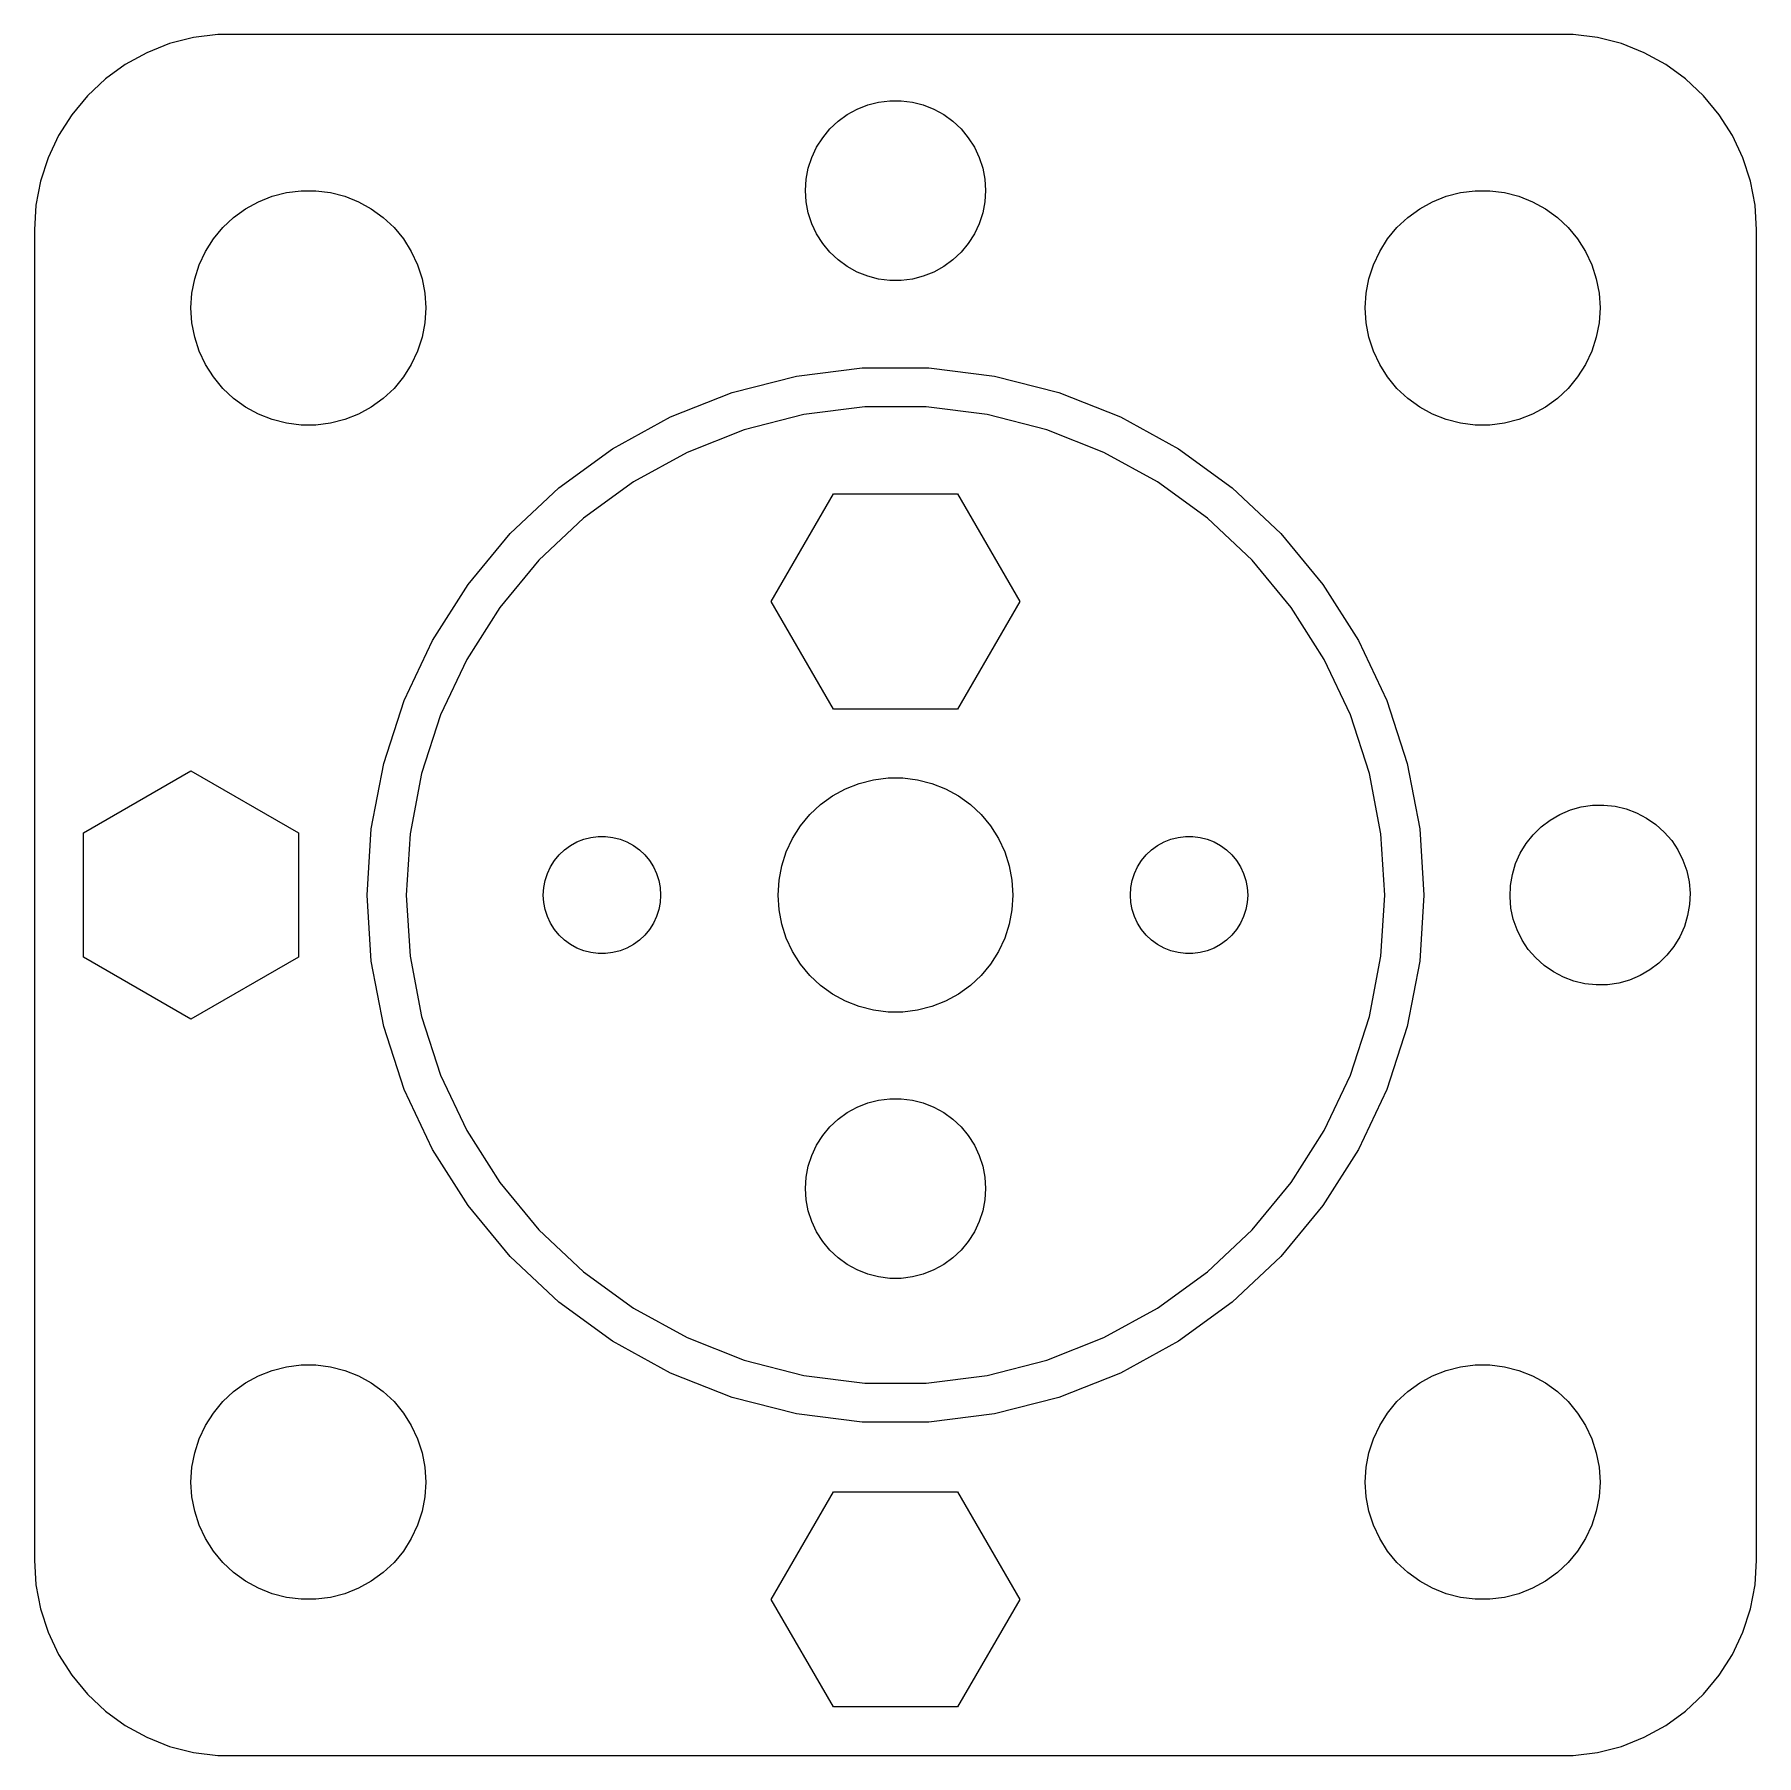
# Model space of a CAD drawing. Header units: metres. Extents: x -22 to 22, y -22 to 238.
# Drawn here: x -22 to 22, y -21.99 to 21.99 of the extents above; entities that cross this region are included whole.
import ezdxf

# ---------------------------------------------------------------- set-up
doc = ezdxf.new("R2010")
doc.units = ezdxf.units.M

msp = doc.modelspace()

# ---------------------------------------------------------------- linework, layer by layer
for p, q in [((-18.5451, 21.7553), (-19.1289, 21.5241)), ((-17.9369, 21.9114), (-18.5451, 21.7553)), ((-17.3139, 21.9901), (-17.9369, 21.9114)), ((17.3139, 21.9901), (-17.3139, 21.9901)), ((17.9369, 21.9114), (17.3139, 21.9901)), ((18.5451, 21.7553), (17.9369, 21.9114)), ((19.1289, 21.5241), (18.5451, 21.7553)), ((-19.6791, 21.2216), (-20.1871, 20.8526)), ((-19.1289, 21.5241), (-19.6791, 21.2216)), ((19.6791, 21.2216), (19.1289, 21.5241)), ((20.1871, 20.8526), (19.6791, 21.2216)), ((-20.1871, 20.8526), (-20.6448, 20.4227)), ((20.6448, 20.4227), (20.1871, 20.8526)), ((-20.6448, 20.4227), (-21.0451, 19.9389)), ((-0.710724, 20.1874), (-0.430969, 20.2592)), ((-0.430969, 20.2592), (-0.144409, 20.2955)), ((-0.144409, 20.2955), (0.144409, 20.2955)), ((0.144409, 20.2955), (0.430969, 20.2592)), ((0.430969, 20.2592), (0.710724, 20.1874)), ((21.0451, 19.9389), (20.6448, 20.4227)), ((-21.0451, 19.9389), (-21.3815, 19.4088)), ((-1.46606, 19.7722), (-1.23239, 19.9419)), ((-1.23239, 19.9419), (-0.979279, 20.0811)), ((-0.979279, 20.0811), (-0.710724, 20.1874)), ((0.710724, 20.1874), (0.979279, 20.0811)), ((0.979279, 20.0811), (1.23239, 19.9419)), ((1.23239, 19.9419), (1.46606, 19.7722)), ((21.3815, 19.4088), (21.0451, 19.9389)), ((-21.3815, 19.4088), (-21.6489, 18.8406)), ((-1.86073, 19.3519), (-1.67662, 19.5744)), ((-1.67662, 19.5744), (-1.46606, 19.7722)), ((1.46606, 19.7722), (1.67662, 19.5744)), ((1.67662, 19.5744), (1.86073, 19.3519)), ((21.6489, 18.8406), (21.3815, 19.4088)), ((-2.13847, 18.8467), (-2.0155, 19.108)), ((-2.0155, 19.108), (-1.86073, 19.3519)), ((1.86073, 19.3519), (2.0155, 19.108)), ((2.0155, 19.108), (2.13847, 18.8467)), ((-21.6489, 18.8406), (-21.8429, 18.2434)), ((-2.28186, 18.2883), (-2.22774, 18.572)), ((-2.22774, 18.572), (-2.13847, 18.8467)), ((2.13847, 18.8467), (2.22774, 18.572)), ((2.22774, 18.572), (2.28186, 18.2883)), ((21.8429, 18.2434), (21.6489, 18.8406)), ((-21.8429, 18.2434), (-21.9606, 17.6267)), ((-2.29999, 18), (-2.28186, 18.2883)), ((2.28186, 18.2883), (2.29999, 18)), ((21.9606, 17.6267), (21.8429, 18.2434)), ((-21.9606, 17.6267), (-22, 17)), ((-16.6075, 17.533), (-16.2773, 17.7145)), ((-16.2773, 17.7145), (-15.927, 17.8532)), ((-15.927, 17.8532), (-15.5621, 17.9469)), ((-15.5621, 17.9469), (-15.1884, 17.9941)), ((-15.1884, 17.9941), (-14.8116, 17.9941)), ((-14.8116, 17.9941), (-14.4379, 17.9469)), ((-14.4379, 17.9469), (-14.0729, 17.8532)), ((-14.0729, 17.8532), (-13.7227, 17.7145)), ((-13.7227, 17.7145), (-13.3925, 17.533)), ((-2.28186, 17.7117), (-2.29999, 18)), ((-2.22774, 17.428), (-2.28186, 17.7117)), ((2.28186, 17.7117), (2.22774, 17.428)), ((2.29999, 18), (2.28186, 17.7117)), ((13.3925, 17.533), (13.7227, 17.7145)), ((13.7227, 17.7145), (14.0729, 17.8532)), ((14.0729, 17.8532), (14.4379, 17.9469)), ((14.4379, 17.9469), (14.8116, 17.9941)), ((14.8116, 17.9941), (15.1884, 17.9941)), ((15.1884, 17.9941), (15.5621, 17.9469)), ((15.5621, 17.9469), (15.927, 17.8532)), ((15.927, 17.8532), (16.2773, 17.7145)), ((16.2773, 17.7145), (16.6075, 17.533)), ((22, 17), (21.9606, 17.6267)), ((-17.1869, 17.0536), (-16.9123, 17.3115)), ((-16.9123, 17.3115), (-16.6075, 17.533)), ((-13.3925, 17.533), (-13.0877, 17.3115)), ((-13.0877, 17.3115), (-12.8131, 17.0536)), ((-2.13847, 17.1533), (-2.22774, 17.428)), ((2.22774, 17.428), (2.13847, 17.1533)), ((12.8131, 17.0536), (13.0877, 17.3115)), ((13.0877, 17.3115), (13.3925, 17.533)), ((16.6075, 17.533), (16.9123, 17.3115)), ((16.9123, 17.3115), (17.1869, 17.0536)), ((-22, 17), (-22, -17)), ((-17.6289, 16.4453), (-17.427, 16.7634)), ((-17.427, 16.7634), (-17.1869, 17.0536)), ((-12.8131, 17.0536), (-12.5729, 16.7634)), ((-12.5729, 16.7634), (-12.3711, 16.4453)), ((-2.0155, 16.892), (-2.13847, 17.1533)), ((-1.86073, 16.6481), (-2.0155, 16.892)), ((2.0155, 16.892), (1.86073, 16.6481)), ((2.13847, 17.1533), (2.0155, 16.892)), ((12.3711, 16.4453), (12.5729, 16.7634)), ((12.5729, 16.7634), (12.8131, 17.0536)), ((17.1869, 17.0536), (17.427, 16.7634)), ((17.427, 16.7634), (17.6289, 16.4453)), ((22, -17), (22, 17)), ((-17.7893, 16.1044), (-17.6289, 16.4453)), ((-12.3711, 16.4453), (-12.2107, 16.1044)), ((-1.67662, 16.4255), (-1.86073, 16.6481)), ((-1.46606, 16.2278), (-1.67662, 16.4255)), ((1.67662, 16.4255), (1.46606, 16.2278)), ((1.86073, 16.6481), (1.67662, 16.4255)), ((12.2107, 16.1044), (12.3711, 16.4453)), ((17.6289, 16.4453), (17.7893, 16.1044)), ((-17.9057, 15.7461), (-17.7893, 16.1044)), ((-12.2107, 16.1044), (-12.0942, 15.7461)), ((-1.23239, 16.058), (-1.46606, 16.2278)), ((-0.979279, 15.9189), (-1.23239, 16.058)), ((-0.710724, 15.8126), (-0.979279, 15.9189)), ((0.979279, 15.9189), (0.710724, 15.8126)), ((1.23239, 16.058), (0.979279, 15.9189)), ((1.46606, 16.2278), (1.23239, 16.058)), ((12.0942, 15.7461), (12.2107, 16.1044)), ((17.7893, 16.1044), (17.9057, 15.7461)), ((-17.9763, 15.376), (-17.9057, 15.7461)), ((-12.0942, 15.7461), (-12.0237, 15.376)), ((-0.430969, 15.7407), (-0.710724, 15.8126)), ((-0.144409, 15.7045), (-0.430969, 15.7407)), ((0.144409, 15.7045), (-0.144409, 15.7045)), ((0.430969, 15.7407), (0.144409, 15.7045)), ((0.710724, 15.8126), (0.430969, 15.7407)), ((12.0237, 15.376), (12.0942, 15.7461)), ((17.9057, 15.7461), (17.9763, 15.376)), ((-18, 15), (-17.9763, 15.376)), ((-17.9763, 14.624), (-18, 15)), ((-12.0237, 15.376), (-12, 15)), ((-12, 15), (-12.0237, 14.624)), ((12, 15), (12.0237, 15.376)), ((12.0237, 14.624), (12, 15)), ((17.9763, 15.376), (18, 15)), ((18, 15), (17.9763, 14.624)), ((-17.9057, 14.2539), (-17.9763, 14.624)), ((-12.0237, 14.624), (-12.0942, 14.2539)), ((12.0942, 14.2539), (12.0237, 14.624)), ((17.9763, 14.624), (17.9057, 14.2539)), ((-17.7893, 13.8956), (-17.9057, 14.2539)), ((-12.0942, 14.2539), (-12.2107, 13.8956)), ((12.2107, 13.8956), (12.0942, 14.2539)), ((17.9057, 14.2539), (17.7893, 13.8956)), ((-17.6289, 13.5547), (-17.7893, 13.8956)), ((-12.2107, 13.8956), (-12.3711, 13.5547)), ((12.3711, 13.5547), (12.2107, 13.8956)), ((17.7893, 13.8956), (17.6289, 13.5547)), ((-17.427, 13.2366), (-17.6289, 13.5547)), ((-17.1869, 12.9464), (-17.427, 13.2366)), ((-12.5729, 13.2366), (-12.8131, 12.9464)), ((-12.3711, 13.5547), (-12.5729, 13.2366)), ((-4.17172, 12.8392), (-2.52963, 13.2609)), ((-2.52963, 13.2609), (-0.847672, 13.4734)), ((-0.847672, 13.4734), (0.847672, 13.4734)), ((0.847672, 13.4734), (2.52963, 13.2609)), ((2.52963, 13.2609), (4.17172, 12.8392)), ((12.5729, 13.2366), (12.3711, 13.5547)), ((12.8131, 12.9464), (12.5729, 13.2366)), ((17.427, 13.2366), (17.1869, 12.9464)), ((17.6289, 13.5547), (17.427, 13.2366)), ((-16.9123, 12.6884), (-17.1869, 12.9464)), ((-12.8131, 12.9464), (-13.0877, 12.6884)), ((-5.74802, 12.2152), (-4.17172, 12.8392)), ((4.17172, 12.8392), (5.74802, 12.2152)), ((13.0877, 12.6884), (12.8131, 12.9464)), ((17.1869, 12.9464), (16.9123, 12.6884)), ((-16.6075, 12.467), (-16.9123, 12.6884)), ((-16.2773, 12.2855), (-16.6075, 12.467)), ((-13.3925, 12.467), (-13.7227, 12.2855)), ((-13.0877, 12.6884), (-13.3925, 12.467)), ((-0.784866, 12.4753), (-2.34225, 12.2786)), ((0.784866, 12.4753), (-0.784866, 12.4753)), ((2.34225, 12.2786), (0.784866, 12.4753)), ((13.3925, 12.467), (13.0877, 12.6884)), ((13.7227, 12.2855), (13.3925, 12.467)), ((16.6075, 12.467), (16.2773, 12.2855)), ((16.9123, 12.6884), (16.6075, 12.467)), ((-15.927, 12.1468), (-16.2773, 12.2855)), ((-15.5621, 12.0531), (-15.927, 12.1468)), ((-15.1884, 12.0059), (-15.5621, 12.0531)), ((-14.8116, 12.0059), (-15.1884, 12.0059)), ((-14.4379, 12.0531), (-14.8116, 12.0059)), ((-14.0729, 12.1468), (-14.4379, 12.0531)), ((-13.7227, 12.2855), (-14.0729, 12.1468)), ((-7.23366, 11.3984), (-5.74802, 12.2152)), ((-3.8627, 11.8882), (-5.32224, 11.3103)), ((-2.34225, 12.2786), (-3.8627, 11.8882)), ((3.8627, 11.8882), (2.34225, 12.2786)), ((5.32224, 11.3103), (3.8627, 11.8882)), ((5.74802, 12.2152), (7.23366, 11.3984)), ((14.0729, 12.1468), (13.7227, 12.2855)), ((14.4379, 12.0531), (14.0729, 12.1468)), ((14.8116, 12.0059), (14.4379, 12.0531)), ((15.1884, 12.0059), (14.8116, 12.0059)), ((15.5621, 12.0531), (15.1884, 12.0059)), ((15.927, 12.1468), (15.5621, 12.0531)), ((16.2773, 12.2855), (15.927, 12.1468)), ((-8.60521, 10.4019), (-7.23366, 11.3984)), ((-5.32224, 11.3103), (-6.69783, 10.5541)), ((6.69783, 10.5541), (5.32224, 11.3103)), ((7.23366, 11.3984), (8.60521, 10.4019)), ((-9.84106, 9.24138), (-8.60521, 10.4019)), ((-6.69783, 10.5541), (-7.96779, 9.63141)), ((-3.17349, 7.5), (-1.58675, 10.2483)), ((-1.58675, 10.2483), (1.58675, 10.2483)), ((1.58675, 10.2483), (3.17349, 7.5)), ((7.96779, 9.63141), (6.69783, 10.5541)), ((8.60521, 10.4019), (9.84106, 9.24138)), ((-10.9217, 7.93509), (-9.84106, 9.24138)), ((-7.96779, 9.63141), (-9.11211, 8.55682)), ((9.11211, 8.55682), (7.96779, 9.63141)), ((9.84106, 9.24138), (10.9217, 7.93509)), ((-9.11211, 8.55682), (-10.1127, 7.34731)), ((10.1127, 7.34731), (9.11211, 8.55682)), ((-11.8301, 6.50366), (-10.9217, 7.93509)), ((10.9217, 7.93509), (11.8301, 6.50366)), ((-1.58675, 4.75168), (-3.17349, 7.5)), ((3.17349, 7.5), (1.58675, 4.75168)), ((-10.1127, 7.34731), (-10.9538, 6.02191)), ((10.9538, 6.02191), (10.1127, 7.34731)), ((-12.552, 4.96968), (-11.8301, 6.50366)), ((11.8301, 6.50366), (12.552, 4.96968)), ((-10.9538, 6.02191), (-11.6222, 4.60155)), ((11.6222, 4.60155), (10.9538, 6.02191)), ((-13.0759, 3.3573), (-12.552, 4.96968)), ((12.552, 4.96968), (13.0759, 3.3573)), ((-11.6222, 4.60155), (-12.1073, 3.10861)), ((1.58675, 4.75168), (-1.58675, 4.75168)), ((12.1073, 3.10861), (11.6222, 4.60155)), ((-20.7483, 1.58673), (-18, 3.17348)), ((-18, 3.17348), (-15.2517, 1.58675)), ((-13.3935, 1.69199), (-13.0759, 3.3573)), ((-12.1073, 3.10861), (-12.4014, 1.56665)), ((12.4014, 1.56665), (12.1073, 3.10861)), ((13.0759, 3.3573), (13.3935, 1.69199)), ((-1.60747, 2.53297), (-1.27733, 2.71448)), ((-1.27733, 2.71448), (-0.927048, 2.85316)), ((-0.927048, 2.85316), (-0.562134, 2.94685)), ((-0.562134, 2.94685), (-0.18837, 2.99408)), ((-0.18837, 2.99408), (0.18837, 2.99408)), ((0.18837, 2.99408), (0.562134, 2.94685)), ((0.562134, 2.94685), (0.927048, 2.85316)), ((0.927048, 2.85316), (1.27733, 2.71448)), ((1.27733, 2.71448), (1.60747, 2.53297)), ((-2.1869, 2.05363), (-1.91226, 2.31154)), ((-1.91226, 2.31154), (-1.60747, 2.53297)), ((1.60747, 2.53297), (1.91226, 2.31154)), ((1.91226, 2.31154), (2.1869, 2.05363)), ((17.2436, 2.17206), (17.5218, 2.24973)), ((17.5218, 2.24973), (17.8075, 2.29193)), ((17.8075, 2.29193), (18.0963, 2.29797)), ((18.0963, 2.29797), (18.3836, 2.26778)), ((18.3836, 2.26778), (18.6648, 2.20183)), ((18.6648, 2.20183), (18.9355, 2.10115)), ((-2.62891, 1.44525), (-2.42705, 1.76335)), ((-2.42705, 1.76335), (-2.1869, 2.05363)), ((2.1869, 2.05363), (2.42705, 1.76335)), ((2.42705, 1.76335), (2.62891, 1.44525)), ((16.4971, 1.74107), (16.7272, 1.91571)), ((16.7272, 1.91571), (16.9773, 2.06013)), ((16.9773, 2.06013), (17.2436, 2.17206)), ((18.9355, 2.10115), (19.1915, 1.96733)), ((19.1915, 1.96733), (19.4286, 1.80249)), ((19.4286, 1.80249), (19.6433, 1.60922)), ((-20.7483, -1.58675), (-20.7483, 1.58673)), ((-15.2517, 1.58675), (-15.2517, -1.58673)), ((-13.5, 0), (-13.3935, 1.69199)), ((-12.4014, 1.56665), (-12.5, 0)), ((-8.30373, 1.26648), (-8.13866, 1.35724)), ((-8.13866, 1.35724), (-7.96352, 1.42657)), ((-7.96352, 1.42657), (-7.78107, 1.47342)), ((-7.78107, 1.47342), (-7.59418, 1.49704)), ((-7.59418, 1.49704), (-7.40581, 1.49704)), ((-7.40581, 1.49704), (-7.21892, 1.47342)), ((-7.21892, 1.47342), (-7.03647, 1.42657)), ((-7.03647, 1.42657), (-6.86133, 1.35724)), ((-6.86133, 1.35724), (-6.69626, 1.26648)), ((-2.78932, 1.10437), (-2.62891, 1.44525)), ((2.62891, 1.44525), (2.78932, 1.10437)), ((6.69626, 1.26648), (6.86133, 1.35724)), ((6.86133, 1.35724), (7.03647, 1.42657)), ((7.03647, 1.42657), (7.21892, 1.47342)), ((7.21892, 1.47342), (7.40581, 1.49704)), ((7.40581, 1.49704), (7.59418, 1.49704)), ((7.59418, 1.49704), (7.78107, 1.47342)), ((7.78107, 1.47342), (7.96352, 1.42657)), ((7.96352, 1.42657), (8.13866, 1.35724)), ((8.13866, 1.35724), (8.30373, 1.26648)), ((12.5, 0), (12.4014, 1.56665)), ((13.3935, 1.69199), (13.5, 0)), ((16.1113, 1.31264), (16.2908, 1.53899)), ((16.2908, 1.53899), (16.4971, 1.74107)), ((19.6433, 1.60922), (19.832, 1.39056)), ((19.832, 1.39056), (19.9919, 1.14999)), ((-8.81445, 0.722626), (-8.71352, 0.881668)), ((-8.71352, 0.881668), (-8.59344, 1.02681)), ((-8.59344, 1.02681), (-8.45613, 1.15576)), ((-8.45613, 1.15576), (-8.30373, 1.26648)), ((-6.69626, 1.26648), (-6.54385, 1.15576)), ((-6.54385, 1.15576), (-6.40654, 1.02681)), ((-6.40654, 1.02681), (-6.28647, 0.881668)), ((-6.28647, 0.881668), (-6.18553, 0.722626)), ((-2.90575, 0.746063), (-2.78932, 1.10437)), ((2.78932, 1.10437), (2.90575, 0.746063)), ((6.18553, 0.722626), (6.28647, 0.881668)), ((6.28647, 0.881668), (6.40654, 1.02681)), ((6.40654, 1.02681), (6.54385, 1.15576)), ((6.54385, 1.15576), (6.69626, 1.26648)), ((8.30373, 1.26648), (8.45613, 1.15576)), ((8.45613, 1.15576), (8.59344, 1.02681)), ((8.59344, 1.02681), (8.71352, 0.881668)), ((8.71352, 0.881668), (8.81445, 0.722626)), ((15.8442, 0.801712), (15.9617, 1.06557)), ((15.9617, 1.06557), (16.1113, 1.31264)), ((19.9919, 1.14999), (20.1203, 0.891281)), ((20.1203, 0.891281), (20.2153, 0.618515)), ((-8.95287, 0.373032), (-8.89465, 0.552185)), ((-8.89465, 0.552185), (-8.81445, 0.722626)), ((-6.18553, 0.722626), (-6.10533, 0.552185)), ((-6.10533, 0.552185), (-6.04712, 0.373032)), ((-2.97633, 0.375992), (-2.90575, 0.746063)), ((2.90575, 0.746063), (2.97633, 0.375992)), ((6.04712, 0.373032), (6.10533, 0.552185)), ((6.10533, 0.552185), (6.18553, 0.722626)), ((8.81445, 0.722626), (8.89465, 0.552185)), ((8.89465, 0.552185), (8.95287, 0.373032)), ((15.7126, 0.240402), (15.7608, 0.525192)), ((15.7608, 0.525192), (15.8442, 0.801712)), ((20.2153, 0.618515), (20.2753, 0.335983)), ((-13.3935, -1.69199), (-13.5, 0)), ((-12.5, 0), (-12.4014, -1.56665)), ((-9, 0), (-8.98816, 0.187988)), ((-8.98816, -0.187988), (-9, 0)), ((-8.98816, 0.187988), (-8.95287, 0.373032)), ((-6.04712, 0.373032), (-6.01183, 0.187988)), ((-6.01183, 0.187988), (-6, 0)), ((-6, 0), (-6.01183, -0.187988)), ((-3, 0), (-2.97633, 0.375992)), ((-2.97633, -0.375992), (-3, 0)), ((2.97633, 0.375992), (3, 0)), ((3, 0), (2.97633, -0.375992)), ((6, 0), (6.01183, 0.187988)), ((6.01183, -0.187988), (6, 0)), ((6.01183, 0.187988), (6.04712, 0.373032)), ((8.95287, 0.373032), (8.98816, 0.187988)), ((8.98816, 0.187988), (9, 0)), ((9, 0), (8.98816, -0.187988)), ((12.4014, -1.56665), (12.5, 0)), ((13.5, 0), (13.3935, -1.69199)), ((15.7005, -0.048157), (15.7126, 0.240402)), ((20.2753, 0.335983), (20.2995, 0.048157)), ((20.2995, 0.048157), (20.2874, -0.240402)), ((-8.95287, -0.373032), (-8.98816, -0.187988)), ((-8.89465, -0.552185), (-8.95287, -0.373032)), ((-6.04712, -0.373032), (-6.10533, -0.552185)), ((-6.01183, -0.187988), (-6.04712, -0.373032)), ((-2.90575, -0.746063), (-2.97633, -0.375992)), ((2.97633, -0.375992), (2.90575, -0.746063)), ((6.04712, -0.373032), (6.01183, -0.187988)), ((6.10533, -0.552185), (6.04712, -0.373032)), ((8.95287, -0.373032), (8.89465, -0.552185)), ((8.98816, -0.187988), (8.95287, -0.373032)), ((15.7247, -0.335983), (15.7005, -0.048157)), ((15.7847, -0.618515), (15.7247, -0.335983)), ((20.2874, -0.240402), (20.2392, -0.525192)), ((-8.81445, -0.722626), (-8.89465, -0.552185)), ((-8.71352, -0.881668), (-8.81445, -0.722626)), ((-6.18553, -0.722626), (-6.28647, -0.881668)), ((-6.10533, -0.552185), (-6.18553, -0.722626)), ((-2.78932, -1.10437), (-2.90575, -0.746063)), ((2.90575, -0.746063), (2.78932, -1.10437)), ((6.18553, -0.722626), (6.10533, -0.552185)), ((6.28647, -0.881668), (6.18553, -0.722626)), ((8.81445, -0.722626), (8.71352, -0.881668)), ((8.89465, -0.552185), (8.81445, -0.722626)), ((15.8797, -0.891281), (15.7847, -0.618515)), ((20.1557, -0.801712), (20.0383, -1.06557)), ((20.2392, -0.525192), (20.1557, -0.801712)), ((-8.59344, -1.02681), (-8.71352, -0.881668)), ((-8.45613, -1.15576), (-8.59344, -1.02681)), ((-8.30373, -1.26648), (-8.45613, -1.15576)), ((-8.13866, -1.35724), (-8.30373, -1.26648)), ((-6.69626, -1.26648), (-6.86133, -1.35724)), ((-6.54385, -1.15576), (-6.69626, -1.26648)), ((-6.40654, -1.02681), (-6.54385, -1.15576)), ((-6.28647, -0.881668), (-6.40654, -1.02681)), ((-2.62891, -1.44525), (-2.78932, -1.10437)), ((2.78932, -1.10437), (2.62891, -1.44525)), ((6.40654, -1.02681), (6.28647, -0.881668)), ((6.54385, -1.15576), (6.40654, -1.02681)), ((6.69626, -1.26648), (6.54385, -1.15576)), ((6.86133, -1.35724), (6.69626, -1.26648)), ((8.30373, -1.26648), (8.13866, -1.35724)), ((8.45613, -1.15576), (8.30373, -1.26648)), ((8.59344, -1.02681), (8.45613, -1.15576)), ((8.71352, -0.881668), (8.59344, -1.02681)), ((16.0081, -1.14999), (15.8797, -0.891281)), ((16.168, -1.39056), (16.0081, -1.14999)), ((19.8886, -1.31264), (19.7092, -1.53899)), ((20.0383, -1.06557), (19.8886, -1.31264)), ((-18, -3.17348), (-20.7483, -1.58675)), ((-15.2517, -1.58673), (-18, -3.17348)), ((-13.0759, -3.3573), (-13.3935, -1.69199)), ((-12.4014, -1.56665), (-12.1073, -3.10861)), ((-7.96352, -1.42657), (-8.13866, -1.35724)), ((-7.78107, -1.47342), (-7.96352, -1.42657)), ((-7.59418, -1.49704), (-7.78107, -1.47342)), ((-7.40581, -1.49704), (-7.59418, -1.49704)), ((-7.21892, -1.47342), (-7.40581, -1.49704)), ((-7.03647, -1.42657), (-7.21892, -1.47342)), ((-6.86133, -1.35724), (-7.03647, -1.42657)), ((-2.42705, -1.76335), (-2.62891, -1.44525)), ((2.62891, -1.44525), (2.42705, -1.76335)), ((7.03647, -1.42657), (6.86133, -1.35724)), ((7.21892, -1.47342), (7.03647, -1.42657)), ((7.40581, -1.49704), (7.21892, -1.47342)), ((7.59418, -1.49704), (7.40581, -1.49704)), ((7.78107, -1.47342), (7.59418, -1.49704)), ((7.96352, -1.42657), (7.78107, -1.47342)), ((8.13866, -1.35724), (7.96352, -1.42657)), ((12.1073, -3.10861), (12.4014, -1.56665)), ((13.3935, -1.69199), (13.0759, -3.3573)), ((16.3567, -1.60922), (16.168, -1.39056)), ((16.5714, -1.80249), (16.3567, -1.60922)), ((19.5029, -1.74107), (19.2728, -1.91571)), ((19.7092, -1.53899), (19.5029, -1.74107)), ((-2.1869, -2.05363), (-2.42705, -1.76335)), ((-1.91226, -2.31154), (-2.1869, -2.05363)), ((2.1869, -2.05363), (1.91226, -2.31154)), ((2.42705, -1.76335), (2.1869, -2.05363)), ((16.8085, -1.96733), (16.5714, -1.80249)), ((17.0645, -2.10115), (16.8085, -1.96733)), ((17.3352, -2.20183), (17.0645, -2.10115)), ((18.7564, -2.17206), (18.4782, -2.24973)), ((19.0227, -2.06013), (18.7564, -2.17206)), ((19.2728, -1.91571), (19.0227, -2.06013)), ((-1.60747, -2.53297), (-1.91226, -2.31154)), ((-1.27733, -2.71448), (-1.60747, -2.53297)), ((1.60747, -2.53297), (1.27733, -2.71448)), ((1.91226, -2.31154), (1.60747, -2.53297)), ((17.6164, -2.26778), (17.3352, -2.20183)), ((17.9037, -2.29797), (17.6164, -2.26778)), ((18.1925, -2.29193), (17.9037, -2.29797)), ((18.4782, -2.24973), (18.1925, -2.29193)), ((-0.927048, -2.85316), (-1.27733, -2.71448)), ((-0.562134, -2.94685), (-0.927048, -2.85316)), ((-0.18837, -2.99408), (-0.562134, -2.94685)), ((0.18837, -2.99408), (-0.18837, -2.99408)), ((0.562134, -2.94685), (0.18837, -2.99408)), ((0.927048, -2.85316), (0.562134, -2.94685)), ((1.27733, -2.71448), (0.927048, -2.85316)), ((-12.552, -4.96968), (-13.0759, -3.3573)), ((-12.1073, -3.10861), (-11.6222, -4.60155)), ((11.6222, -4.60155), (12.1073, -3.10861)), ((13.0759, -3.3573), (12.552, -4.96968)), ((-11.6222, -4.60155), (-10.9538, -6.02191)), ((10.9538, -6.02191), (11.6222, -4.60155)), ((-11.8301, -6.50366), (-12.552, -4.96968)), ((-0.710724, -5.31256), (-0.430969, -5.24074)), ((-0.430969, -5.24074), (-0.144409, -5.20453)), ((-0.144409, -5.20453), (0.144409, -5.20453)), ((0.144409, -5.20453), (0.430969, -5.24074)), ((0.430969, -5.24074), (0.710724, -5.31256)), ((12.552, -4.96968), (11.8301, -6.50366)), ((-1.46606, -5.72781), (-1.23239, -5.55804)), ((-1.23239, -5.55804), (-0.979279, -5.41888)), ((-0.979279, -5.41888), (-0.710724, -5.31256)), ((0.710724, -5.31256), (0.979279, -5.41888)), ((0.979279, -5.41888), (1.23239, -5.55804)), ((1.23239, -5.55804), (1.46606, -5.72781)), ((-10.9538, -6.02191), (-10.1127, -7.34731)), ((-2.0155, -6.39195), (-1.86073, -6.14809)), ((-1.86073, -6.14809), (-1.67662, -5.92554)), ((-1.67662, -5.92554), (-1.46606, -5.72781)), ((1.46606, -5.72781), (1.67662, -5.92554)), ((1.67662, -5.92554), (1.86073, -6.14809)), ((1.86073, -6.14809), (2.0155, -6.39195)), ((10.1127, -7.34731), (10.9538, -6.02191)), ((-10.9217, -7.93509), (-11.8301, -6.50366)), ((-2.13847, -6.65331), (-2.0155, -6.39195)), ((2.0155, -6.39195), (2.13847, -6.65331)), ((11.8301, -6.50366), (10.9217, -7.93509)), ((-2.28186, -7.21173), (-2.22774, -6.92801)), ((-2.22774, -6.92801), (-2.13847, -6.65331)), ((2.13847, -6.65331), (2.22774, -6.92801)), ((2.22774, -6.92801), (2.28186, -7.21173)), ((-10.1127, -7.34731), (-9.11211, -8.55682)), ((-2.29999, -7.5), (-2.28186, -7.21173)), ((2.28186, -7.21173), (2.29999, -7.5)), ((9.11211, -8.55682), (10.1127, -7.34731)), ((-2.28186, -7.78825), (-2.29999, -7.5)), ((-2.22774, -8.07198), (-2.28186, -7.78825)), ((2.28186, -7.78825), (2.22774, -8.07198)), ((2.29999, -7.5), (2.28186, -7.78825)), ((-9.84106, -9.24138), (-10.9217, -7.93509)), ((-2.13847, -8.34668), (-2.22774, -8.07198)), ((-2.0155, -8.60803), (-2.13847, -8.34668)), ((2.13847, -8.34668), (2.0155, -8.60803)), ((2.22774, -8.07198), (2.13847, -8.34668)), ((10.9217, -7.93509), (9.84106, -9.24138)), ((-9.11211, -8.55682), (-7.96779, -9.63141)), ((-1.86073, -8.8519), (-2.0155, -8.60803)), ((2.0155, -8.60803), (1.86073, -8.8519)), ((7.96779, -9.63141), (9.11211, -8.55682)), ((-1.67662, -9.07445), (-1.86073, -8.8519)), ((-1.46606, -9.27217), (-1.67662, -9.07445)), ((1.67662, -9.07445), (1.46606, -9.27217)), ((1.86073, -8.8519), (1.67662, -9.07445)), ((-8.60521, -10.4019), (-9.84106, -9.24138)), ((-7.96779, -9.63141), (-6.69783, -10.5541)), ((-1.23239, -9.44194), (-1.46606, -9.27217)), ((-0.979279, -9.5811), (-1.23239, -9.44194)), ((-0.710724, -9.68742), (-0.979279, -9.5811)), ((0.979279, -9.5811), (0.710724, -9.68742)), ((1.23239, -9.44194), (0.979279, -9.5811)), ((1.46606, -9.27217), (1.23239, -9.44194)), ((6.69783, -10.5541), (7.96779, -9.63141)), ((9.84106, -9.24138), (8.60521, -10.4019)), ((-0.430969, -9.75925), (-0.710724, -9.68742)), ((-0.144409, -9.79546), (-0.430969, -9.75925)), ((0.144409, -9.79546), (-0.144409, -9.79546)), ((0.430969, -9.75925), (0.144409, -9.79546)), ((0.710724, -9.68742), (0.430969, -9.75925)), ((-7.23366, -11.3984), (-8.60521, -10.4019)), ((-6.69783, -10.5541), (-5.32224, -11.3103)), ((5.32224, -11.3103), (6.69783, -10.5541)), ((8.60521, -10.4019), (7.23366, -11.3984)), ((-5.74802, -12.2152), (-7.23366, -11.3984)), ((-5.32224, -11.3103), (-3.8627, -11.8882)), ((3.8627, -11.8882), (5.32224, -11.3103)), ((7.23366, -11.3984), (5.74802, -12.2152)), ((-16.6075, -12.467), (-16.2773, -12.2855)), ((-16.2773, -12.2855), (-15.927, -12.1468)), ((-15.927, -12.1468), (-15.5621, -12.0531)), ((-15.5621, -12.0531), (-15.1884, -12.0059)), ((-15.1884, -12.0059), (-14.8116, -12.0059)), ((-14.8116, -12.0059), (-14.4379, -12.0531)), ((-14.4379, -12.0531), (-14.0729, -12.1468)), ((-14.0729, -12.1468), (-13.7227, -12.2855)), ((-13.7227, -12.2855), (-13.3925, -12.467)), ((-4.17172, -12.8392), (-5.74802, -12.2152)), ((-3.8627, -11.8882), (-2.34225, -12.2786)), ((-2.34225, -12.2786), (-0.784866, -12.4753)), ((0.784866, -12.4753), (2.34225, -12.2786)), ((2.34225, -12.2786), (3.8627, -11.8882)), ((5.74802, -12.2152), (4.17172, -12.8392)), ((13.3925, -12.467), (13.7227, -12.2855)), ((13.7227, -12.2855), (14.0729, -12.1468)), ((14.0729, -12.1468), (14.4379, -12.0531)), ((14.4379, -12.0531), (14.8116, -12.0059)), ((14.8116, -12.0059), (15.1884, -12.0059)), ((15.1884, -12.0059), (15.5621, -12.0531)), ((15.5621, -12.0531), (15.927, -12.1468)), ((15.927, -12.1468), (16.2773, -12.2855)), ((16.2773, -12.2855), (16.6075, -12.467)), ((-17.1869, -12.9464), (-16.9123, -12.6884)), ((-16.9123, -12.6884), (-16.6075, -12.467)), ((-13.3925, -12.467), (-13.0877, -12.6884)), ((-13.0877, -12.6884), (-12.8131, -12.9464)), ((-0.784866, -12.4753), (0.784866, -12.4753)), ((12.8131, -12.9464), (13.0877, -12.6884)), ((13.0877, -12.6884), (13.3925, -12.467)), ((16.6075, -12.467), (16.9123, -12.6884)), ((16.9123, -12.6884), (17.1869, -12.9464)), ((-17.427, -13.2366), (-17.1869, -12.9464)), ((-12.8131, -12.9464), (-12.5729, -13.2366)), ((-2.52963, -13.2609), (-4.17172, -12.8392)), ((4.17172, -12.8392), (2.52963, -13.2609)), ((12.5729, -13.2366), (12.8131, -12.9464)), ((17.1869, -12.9464), (17.427, -13.2366)), ((-17.7893, -13.8956), (-17.6289, -13.5547)), ((-17.6289, -13.5547), (-17.427, -13.2366)), ((-12.5729, -13.2366), (-12.3711, -13.5547)), ((-12.3711, -13.5547), (-12.2107, -13.8956)), ((-0.847672, -13.4734), (-2.52963, -13.2609)), ((0.847672, -13.4734), (-0.847672, -13.4734)), ((2.52963, -13.2609), (0.847672, -13.4734)), ((12.2107, -13.8956), (12.3711, -13.5547)), ((12.3711, -13.5547), (12.5729, -13.2366)), ((17.427, -13.2366), (17.6289, -13.5547)), ((17.6289, -13.5547), (17.7893, -13.8956)), ((-17.9057, -14.2539), (-17.7893, -13.8956)), ((-12.2107, -13.8956), (-12.0942, -14.2539)), ((12.0942, -14.2539), (12.2107, -13.8956)), ((17.7893, -13.8956), (17.9057, -14.2539)), ((-17.9763, -14.624), (-17.9057, -14.2539)), ((-12.0942, -14.2539), (-12.0237, -14.624)), ((12.0237, -14.624), (12.0942, -14.2539)), ((17.9057, -14.2539), (17.9763, -14.624)), ((-18, -15), (-17.9763, -14.624)), ((-12.0237, -14.624), (-12, -15)), ((12, -15), (12.0237, -14.624)), ((17.9763, -14.624), (18, -15)), ((-17.9763, -15.376), (-18, -15)), ((-17.9057, -15.7461), (-17.9763, -15.376)), ((-12.0237, -15.376), (-12.0942, -15.7461)), ((-12, -15), (-12.0237, -15.376)), ((-3.17349, -18), (-1.58675, -15.2517)), ((-1.58675, -15.2517), (1.58675, -15.2517)), ((1.58675, -15.2517), (3.17349, -18)), ((12.0237, -15.376), (12, -15)), ((12.0942, -15.7461), (12.0237, -15.376)), ((17.9763, -15.376), (17.9057, -15.7461)), ((18, -15), (17.9763, -15.376)), ((-17.7893, -16.1044), (-17.9057, -15.7461)), ((-12.0942, -15.7461), (-12.2107, -16.1044)), ((12.2107, -16.1044), (12.0942, -15.7461)), ((17.9057, -15.7461), (17.7893, -16.1044)), ((-17.6289, -16.4453), (-17.7893, -16.1044)), ((-12.2107, -16.1044), (-12.3711, -16.4453)), ((12.3711, -16.4453), (12.2107, -16.1044)), ((17.7893, -16.1044), (17.6289, -16.4453)), ((-17.427, -16.7634), (-17.6289, -16.4453)), ((-12.3711, -16.4453), (-12.5729, -16.7634)), ((12.5729, -16.7634), (12.3711, -16.4453)), ((17.6289, -16.4453), (17.427, -16.7634)), ((-22, -17), (-21.9606, -17.6267)), ((-17.1869, -17.0536), (-17.427, -16.7634)), ((-16.9123, -17.3115), (-17.1869, -17.0536)), ((-12.8131, -17.0536), (-13.0877, -17.3115)), ((-12.5729, -16.7634), (-12.8131, -17.0536)), ((12.8131, -17.0536), (12.5729, -16.7634)), ((13.0877, -17.3115), (12.8131, -17.0536)), ((17.1869, -17.0536), (16.9123, -17.3115)), ((17.427, -16.7634), (17.1869, -17.0536)), ((21.9606, -17.6267), (22, -17)), ((-16.6075, -17.533), (-16.9123, -17.3115)), ((-16.2773, -17.7145), (-16.6075, -17.533)), ((-13.3925, -17.533), (-13.7227, -17.7145)), ((-13.0877, -17.3115), (-13.3925, -17.533)), ((13.3925, -17.533), (13.0877, -17.3115)), ((13.7227, -17.7145), (13.3925, -17.533)), ((16.6075, -17.533), (16.2773, -17.7145)), ((16.9123, -17.3115), (16.6075, -17.533)), ((-21.9606, -17.6267), (-21.8429, -18.2434)), ((-15.927, -17.8532), (-16.2773, -17.7145)), ((-15.5621, -17.9469), (-15.927, -17.8532)), ((-15.1884, -17.9941), (-15.5621, -17.9469)), ((-14.8116, -17.9941), (-15.1884, -17.9941)), ((-14.4379, -17.9469), (-14.8116, -17.9941)), ((-14.0729, -17.8532), (-14.4379, -17.9469)), ((-13.7227, -17.7145), (-14.0729, -17.8532)), ((-1.58675, -20.7483), (-3.17349, -18)), ((3.17349, -18), (1.58675, -20.7483)), ((14.0729, -17.8532), (13.7227, -17.7145)), ((14.4379, -17.9469), (14.0729, -17.8532)), ((14.8116, -17.9941), (14.4379, -17.9469)), ((15.1884, -17.9941), (14.8116, -17.9941)), ((15.5621, -17.9469), (15.1884, -17.9941)), ((15.927, -17.8532), (15.5621, -17.9469)), ((16.2773, -17.7145), (15.927, -17.8532)), ((21.8429, -18.2434), (21.9606, -17.6267)), ((-21.8429, -18.2434), (-21.6489, -18.8406)), ((21.6489, -18.8406), (21.8429, -18.2434)), ((-21.6489, -18.8406), (-21.3815, -19.4088)), ((21.3815, -19.4088), (21.6489, -18.8406)), ((-21.3815, -19.4088), (-21.0451, -19.9389)), ((21.0451, -19.9389), (21.3815, -19.4088)), ((-21.0451, -19.9389), (-20.6448, -20.4227)), ((20.6448, -20.4227), (21.0451, -19.9389)), ((-20.6448, -20.4227), (-20.1871, -20.8526)), ((20.1871, -20.8526), (20.6448, -20.4227)), ((-20.1871, -20.8526), (-19.6791, -21.2216)), ((1.58675, -20.7483), (-1.58675, -20.7483)), ((19.6791, -21.2216), (20.1871, -20.8526)), ((-19.6791, -21.2216), (-19.1289, -21.5241)), ((-19.1289, -21.5241), (-18.5451, -21.7553)), ((18.5451, -21.7553), (19.1289, -21.5241)), ((19.1289, -21.5241), (19.6791, -21.2216)), ((-18.5451, -21.7553), (-17.9369, -21.9114)), ((-17.9369, -21.9114), (-17.3139, -21.9901)), ((-17.3139, -21.9901), (17.3139, -21.9901)), ((17.3139, -21.9901), (17.9369, -21.9114)), ((17.9369, -21.9114), (18.5451, -21.7553))]:
    msp.add_line(p, q)

doc.saveas('drawing.dxf')
